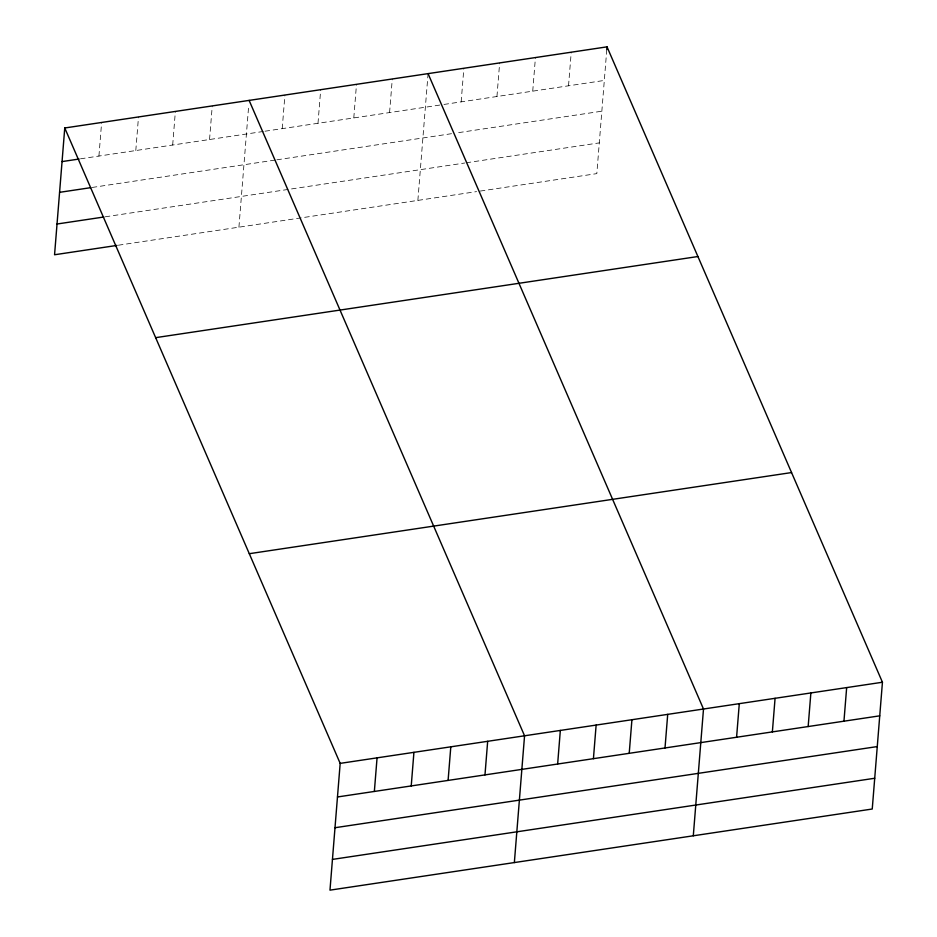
<?xml version="1.0" encoding="UTF-8"?>
<svg xmlns="http://www.w3.org/2000/svg" width="937" height="937" viewBox="0 0 937 937"><rect width="100%" height="100%" fill="white"/><g stroke="black" fill="none" stroke-linecap="round" stroke-linejoin="round"><path stroke-width="0.7" stroke-dasharray="4.68 3.51" d="M98.924 156.057L101.629 122.466M135.795 150.541L138.5 116.949M172.677 145.024L175.371 111.433M209.548 139.508L212.254 105.916M238.923 227.176L248.668 105.998M282.213 128.638L284.918 95.047M317.994 123.286L320.7 89.694M353.788 117.933L356.493 84.33M389.581 112.569L392.287 78.977M417.867 200.401L427.963 75.019M461.156 101.864L463.862 68.272M496.95 96.511L499.655 62.92M532.731 91.158L535.437 57.555M568.525 85.794L571.23 52.203M606.789 49.649L596.822 173.626L477.999 191.406M80.488 158.821L263.602 131.426M265.03 131.215L442.545 104.651M443.974 104.44L604.318 80.441M92.201 187.447L275.443 160.028M276.872 159.817L451.529 133.686M458.685 132.609L601.847 111.198M105.249 216.798L464.729 163.015M466.157 162.792L599.293 142.881M118.378 245.213L476.57 191.616"/><path stroke-width="1.41" d="M64.758 127.982L340.178 763.374L329.976 890.15L872.242 809.018L882.443 682.241L607.024 46.85L64.758 127.982L54.557 254.759L116.961 245.424M374.355 791.449L377.061 757.857M411.226 785.932L413.931 752.341M448.097 780.416L450.802 746.824M484.979 774.899L487.673 741.308M514.354 862.567L524.556 735.791L249.125 100.4M606.789 49.649L607.024 46.85M557.644 764.03L560.338 730.427M593.426 758.677L596.131 725.074M629.219 753.313L631.925 719.721M665.012 747.96L667.706 714.369M693.298 835.792L703.5 709.016L428.068 73.625M736.587 737.255L739.293 703.652M772.369 731.902L775.075 698.299M808.162 726.538L810.868 692.947M843.956 721.185L846.661 687.594M62.053 161.586L79.071 159.032M59.581 192.331L90.784 187.658M57.028 224.013L103.831 217.009M155.647 337.66L697.913 256.527M249.289 553.697L791.554 472.564M340.178 763.374L882.443 682.241M337.484 796.965L879.738 715.833M335.001 827.722L877.266 746.578M332.459 859.405L874.725 778.26"/></g></svg>
